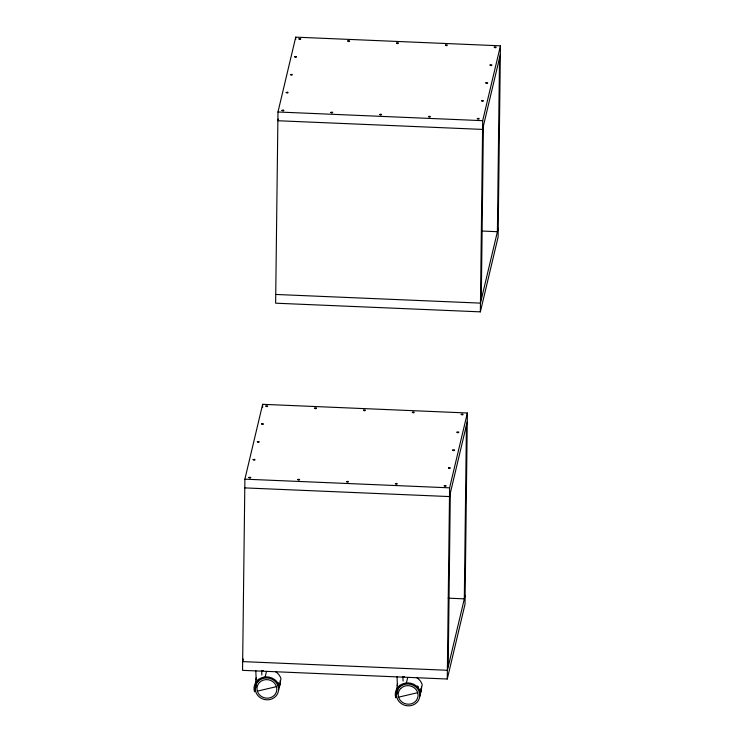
<?xml version="1.0" encoding="UTF-8"?>
<svg xmlns="http://www.w3.org/2000/svg" width="743" height="743" viewBox="0 0 743 743"><rect width="100%" height="100%" fill="white"/><g stroke="black" fill="none" stroke-linecap="round" stroke-linejoin="round"><path stroke-width="1.11" d="M244.893 479.161L242.552 670.344L447.267 679.018L465.025 604.17L467.366 412.987L262.641 404.313L244.893 479.161L449.608 487.835L467.366 412.987M262.604 407.591L262.641 404.313M277.975 111.998L275.634 303.19L480.359 311.856L498.107 237.008L500.448 45.825L295.733 37.15L277.975 111.998L482.69 120.672L500.448 45.825M295.705 39.333L295.733 37.15M447.267 679.018L449.608 487.835M448.187 666.861L450.314 493.148M466.446 425.145L464.319 598.849L448.14 598.161M480.359 311.856L482.69 120.672M481.278 299.698L483.396 125.994M499.528 57.982L497.401 231.695L482.374 231.054M278.272 119.029L277.863 120.737L482.588 129.412L500.336 54.564M243.267 659.041L242.664 661.604L447.379 670.279L465.137 595.431M256.001 685.566L254.524 691.798A12.919 11.981 13.3 0 1 256.121 681.972L257.236 680.644A12.919 11.981 13.3 0 1 269.728 677.263A12.919 11.981 13.3 0 1 279.275 685.993L280.993 678.721A12.919 11.981 13.3 0 0 275.662 671.783M265.167 676.929L266.403 671.737M278.151 686.263L278.653 684.117M498.219 228.268L480.461 303.116L275.746 294.451M397.236 691.594L395.759 697.826A12.919 11.981 13.3 0 1 397.366 687.999L398.471 686.671A12.919 11.981 13.3 0 1 410.972 683.291A12.919 11.981 13.3 0 1 420.51 692.021L422.228 684.749A12.919 11.981 13.3 0 0 416.897 677.811M467.254 421.727L449.496 496.575L244.781 487.9M406.402 682.956L407.638 677.765M419.386 692.281L419.888 690.145A11.739 10.885 13.3 0 1 419.841 696.302M258.62 679.26L257.617 680.467A11.739 10.885 13.3 0 0 255.806 687.86M399.855 685.287L398.852 686.495A11.739 10.885 13.3 0 0 397.05 693.888M257.329 691.139L276.461 686.653M398.564 697.166L417.696 692.68M402.91 676.539L403.087 681.025M397.05 676.706L397.394 685.668M397.477 687.916L397.57 690.154M261.675 670.511L261.852 674.997M255.806 670.678L256.159 679.641M256.242 681.888L256.335 684.127M256.242 684.526A12.919 11.981 13.3 0 1 256.298 677.755M261.75 671.245A12.919 11.981 13.3 0 1 263.366 670.483M278.086 682.641A11.739 10.885 13.3 0 1 278.597 690.275M256.521 684.87A11.739 10.885 13.3 0 1 256.549 681.758M279.814 684.219A11.739 10.885 13.3 0 1 279.312 687.284M280.213 680.523A11.739 10.885 13.3 0 1 279.219 686.578M397.477 690.553A12.919 11.981 13.3 0 1 397.542 683.783M402.985 677.272A12.919 11.981 13.3 0 1 404.601 676.511M417.538 685.975A11.739 10.885 13.3 0 1 418.532 687.266M420.937 688.687A11.739 10.885 13.3 0 1 419.953 694.751M397.756 690.888A11.739 10.885 13.3 0 1 397.784 687.786M421.448 686.551A11.739 10.885 13.3 0 1 420.454 692.606M298.9 38.896C300.543 40.781 302.178 37.652 298.9 38.896M294.665 56.756C296.299 58.641 297.943 55.511 294.665 56.756M290.429 74.616C292.064 76.501 293.708 73.371 290.429 74.616M286.194 92.476C287.829 94.361 289.473 91.231 286.194 92.476M281.959 110.326C283.594 112.212 285.238 109.082 281.959 110.326M347.743 40.967C349.377 42.853 351.021 39.723 347.743 40.967M330.793 112.397C332.437 114.283 334.071 111.153 330.793 112.397M396.576 43.038C398.22 44.924 399.855 41.794 396.576 43.038M379.636 114.468C381.28 116.354 382.914 113.224 379.636 114.468M445.419 45.109C447.054 46.995 448.698 43.865 445.419 45.109M428.479 116.54C430.113 118.425 431.757 115.295 428.479 116.54M265.818 406.059C267.434 407.944 269.022 404.824 265.818 406.059M261.582 423.919C263.217 425.804 264.861 422.674 261.582 423.919M494.253 47.18C495.897 49.066 497.541 45.927 494.253 47.18M257.338 441.779C258.982 443.664 260.626 440.525 257.338 441.779M490.018 65.031C491.662 66.916 493.306 63.787 490.018 65.031M253.103 459.629C254.747 461.514 256.391 458.385 253.103 459.629M485.783 82.891C487.427 84.776 489.07 81.646 485.783 82.891M248.868 477.489C250.512 479.374 252.156 476.244 248.868 477.489M481.548 100.751C483.191 102.636 484.826 99.506 481.548 100.751M477.312 118.611C478.956 120.496 480.591 117.357 477.312 118.611M314.651 408.13C316.295 410.015 317.93 406.885 314.651 408.13M297.711 479.56C299.355 481.445 300.989 478.316 297.711 479.56M363.494 410.201C365.138 412.086 366.773 408.956 363.494 410.201M346.554 481.631C348.188 483.517 349.832 480.377 346.554 481.631M412.337 412.272C413.972 414.148 415.616 411.018 412.337 412.272M395.387 483.693C397.031 485.578 398.666 482.448 395.387 483.693M461.171 414.334C462.815 416.219 464.449 413.089 461.171 414.334M456.936 432.194C458.58 434.079 460.214 430.949 456.936 432.194M452.701 450.054C454.344 451.939 455.979 448.809 452.701 450.054M448.466 467.914C450.109 469.79 451.744 466.66 448.466 467.914M444.23 485.764C445.874 487.649 447.509 484.52 444.23 485.764M258.118 681.396L257.106 682.603A11.739 10.885 13.3 0 0 259.809 697.371A11.739 10.885 13.3 0 0 275.672 696.395L276.684 695.188A11.739 10.885 13.3 0 0 273.981 680.421A11.739 10.885 13.3 0 0 258.118 681.396M259.437 682.52L258.573 683.551A9.984 9.26 13.3 0 0 260.877 696.098A9.984 9.26 13.3 0 0 274.362 695.272L275.216 694.25A9.984 9.26 13.3 0 0 272.922 681.693A9.984 9.26 13.3 0 0 259.437 682.52M399.353 687.424L398.341 688.631A11.739 10.885 13.3 0 0 401.044 703.398A11.739 10.885 13.3 0 0 416.907 702.423L417.919 701.216A11.739 10.885 13.3 0 0 415.216 686.448A11.739 10.885 13.3 0 0 399.353 687.424M400.672 688.547L399.808 689.578A9.984 9.26 13.3 0 0 402.112 702.126A9.984 9.26 13.3 0 0 415.597 701.299L416.451 700.268A9.984 9.26 13.3 0 0 414.157 687.721A9.984 9.26 13.3 0 0 400.672 688.547"/></g></svg>
